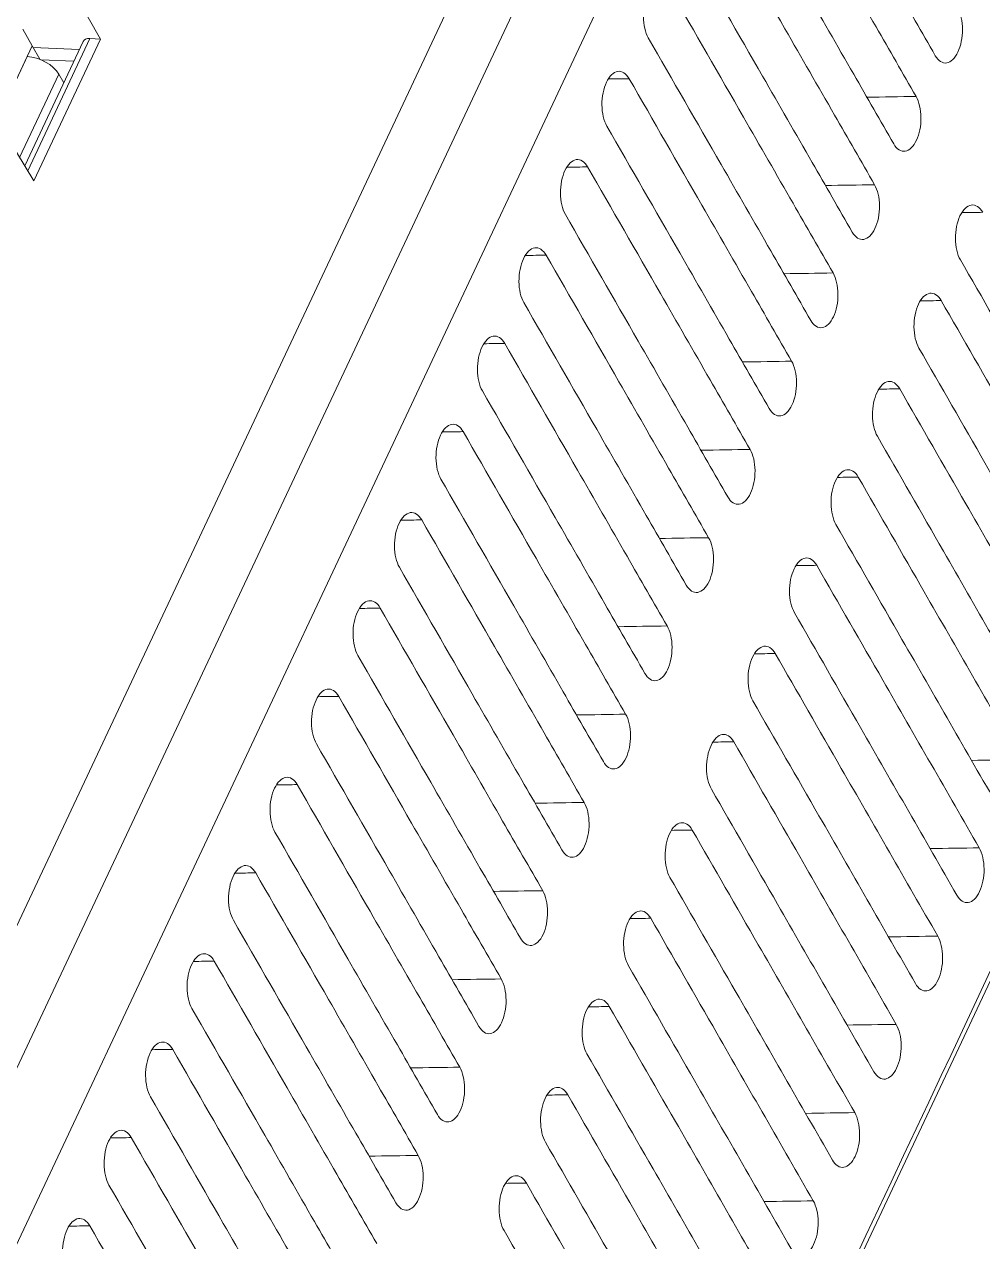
# Model space of a CAD drawing. Header units: millimetres. Extents: x -195 to 1349, y 148 to 750.
# Drawn here: x 699.24 to 729.07, y 611.24 to 649.12 of the extents above; entities that cross this region are included whole.
import ezdxf

# ---------------------------------------------------------------- set-up
doc = ezdxf.new("R2010")
doc.units = ezdxf.units.MM
doc.layers.get('0').update_dxf_attribs({"linetype": 'CONTINUOUS'})
for name, color, linetype, true_color in [('100', 7, 'CONTINUOUS', 0xffffff), ('3', 7, 'CONTINUOUS', 0xffffff), ('4', 7, 'CONTINUOUS', 0xffffff)]:
    doc.layers.add(name, color=color, linetype=linetype, true_color=true_color)

# ---------------------------------------------------------------- blocks, each defined once
blk = doc.blocks.new('gfhgfh')
at = {"layer": '100', "color": 7, "linetype": 'Continuous', "lineweight": 13}
for p, q in [((985.145, 594.333), (1115.238, 666.202)), ((1050.899, 644.062), (1051.265, 647.314)), ((1049.994, 644.212), (1048.593, 645.329)), ((1049.552, 643.967), (1048.552, 644.764)), ((1045.569, 641.117), (1045.824, 644.308)), ((1045.569, 641.117), (1050.899, 644.062)), ((1045.605, 641.566), (1050.582, 644.315)), ((1050.3, 644.381), (1045.624, 641.797)), ((1050.899, 644.062), (1050.582, 644.315))]:
    blk.add_line(p, q, dxfattribs=at)
blk.add_ellipse((1050.537, 643.943), major_axis=(0.235, -0.439), ratio=0.54958, start_param=2.234784, end_param=3.148652, dxfattribs=at)
at = {"layer": '3', "color": 7, "linetype": 'Continuous', "lineweight": 13}
for p, q in [((1048.601, 645.405), (1048.679, 646.145)), ((1048.601, 645.405), (1045.787, 643.85)), ((1048.601, 645.405), (1048.195, 645.181)), ((1048.601, 645.405), (1048.539, 644.812)), ((1045.787, 643.85), (1048.195, 645.181)), ((1048.788, 643.906), (1045.654, 642.174)), ((1048.748, 643.523), (1048.788, 643.906))]:
    blk.add_line(p, q, dxfattribs=at)
blk.add_ellipse((1048.118, 644.44), major_axis=(-0.484, 0.875), ratio=0.537992, start_param=3.798505, end_param=5.369301, dxfattribs=at)
at = {"layer": '4', "color": 7, "linetype": 'Continuous', "lineweight": 18}
for p, q in [((1115.06, 663.411), (984.91, 591.511)), ((1105.82, 654.978), (993.41, 592.878)), ((989.607, 556.589), (1102.017, 618.689))]:
    blk.add_line(p, q, dxfattribs=at)
for points, knots in [([(1078.162, 637.101), (1077.964, 635.217), (1077.767, 633.332), (1077.435, 630.165), (1077.3, 628.882), (1077.057, 626.563), (1076.949, 625.527), (1076.84, 624.491)], [0, 0, 0, 0, 0.448302, 0.448302, 0.753513, 0.753513, 1, 1, 1, 1]), ([(1076.626, 636.253), (1076.429, 634.369), (1076.231, 632.484), (1075.899, 629.317), (1075.765, 628.034), (1075.522, 625.715), (1075.413, 624.679), (1075.305, 623.643)], [0, 0, 0, 0, 0.448302, 0.448302, 0.753513, 0.753513, 1, 1, 1, 1]), ([(1074.841, 635.267), (1074.644, 633.383), (1074.446, 631.498), (1074.114, 628.331), (1073.98, 627.048), (1073.737, 624.729), (1073.628, 623.693), (1073.52, 622.657)], [0, 0, 0, 0, 0.448302, 0.448302, 0.753513, 0.753513, 1, 1, 1, 1]), ([(1073.306, 634.419), (1073.109, 632.534), (1072.911, 630.65), (1072.579, 627.483), (1072.445, 626.2), (1072.202, 623.881), (1072.093, 622.845), (1071.984, 621.808)], [0, 0, 0, 0, 0.448302, 0.448302, 0.753513, 0.753513, 1, 1, 1, 1]), ([(1069.986, 632.585), (1069.998, 632.703), (1069.987, 632.806), (1069.92, 632.974), (1069.864, 633.036), (1069.717, 633.111), (1069.624, 633.122), (1069.419, 633.093), (1069.304, 633.052), (1069.071, 632.923), (1068.952, 632.836), (1068.726, 632.627), (1068.621, 632.507), (1068.437, 632.247), (1068.361, 632.113), (1068.249, 631.846), (1068.213, 631.717), (1068.201, 631.598)], [0, 0, 0, 0, 0.125, 0.125, 0.25, 0.25, 0.375, 0.375, 0.5, 0.5, 0.625, 0.625, 0.75, 0.75, 0.875, 0.875, 1, 1, 1, 1]), ([(1071.521, 633.433), (1071.324, 631.548), (1071.126, 629.664), (1070.794, 626.497), (1070.66, 625.214), (1070.417, 622.895), (1070.308, 621.859), (1070.2, 620.822)], [0, 0, 0, 0, 0.448302, 0.448302, 0.753513, 0.753513, 1, 1, 1, 1]), ([(1069.986, 632.585), (1069.788, 630.7), (1069.591, 628.816), (1069.259, 625.648), (1069.124, 624.365), (1068.881, 622.046), (1068.773, 621.01), (1068.664, 619.974)], [0, 0, 0, 0, 0.448302, 0.448302, 0.753513, 0.753513, 1, 1, 1, 1]), ([(1066.665, 630.75), (1066.678, 630.869), (1066.667, 630.972), (1066.6, 631.139), (1066.544, 631.202), (1066.397, 631.276), (1066.304, 631.288), (1066.099, 631.259), (1065.984, 631.218), (1065.751, 631.089), (1065.632, 631.001), (1065.406, 630.792), (1065.301, 630.672), (1065.117, 630.413), (1065.041, 630.278), (1064.928, 630.012), (1064.893, 629.883), (1064.881, 629.764)], [0, 0, 0, 0, 0.125, 0.125, 0.25, 0.25, 0.375, 0.375, 0.5, 0.5, 0.625, 0.625, 0.75, 0.75, 0.875, 0.875, 1, 1, 1, 1]), ([(1068.201, 631.598), (1068.003, 629.714), (1067.806, 627.83), (1067.474, 624.662), (1067.339, 623.379), (1067.096, 621.06), (1066.988, 620.024), (1066.879, 618.988)], [0, 0, 0, 0, 0.448302, 0.448302, 0.753513, 0.753513, 1, 1, 1, 1]), ([(1066.665, 630.75), (1066.468, 628.866), (1066.27, 626.981), (1065.939, 623.814), (1065.804, 622.531), (1065.561, 620.212), (1065.452, 619.176), (1065.344, 618.14)], [0, 0, 0, 0, 0.448302, 0.448302, 0.753513, 0.753513, 1, 1, 1, 1]), ([(1063.345, 628.916), (1063.358, 629.034), (1063.346, 629.138), (1063.28, 629.305), (1063.224, 629.368), (1063.076, 629.442), (1062.984, 629.454), (1062.778, 629.425), (1062.664, 629.383), (1062.431, 629.255), (1062.311, 629.167), (1062.086, 628.958), (1061.981, 628.838), (1061.796, 628.579), (1061.72, 628.444), (1061.608, 628.177), (1061.573, 628.048), (1061.56, 627.93)], [0, 0, 0, 0, 0.125, 0.125, 0.25, 0.25, 0.375, 0.375, 0.5, 0.5, 0.625, 0.625, 0.75, 0.75, 0.875, 0.875, 1, 1, 1, 1]), ([(1064.881, 629.764), (1064.683, 627.88), (1064.486, 625.995), (1064.154, 622.828), (1064.019, 621.545), (1063.776, 619.226), (1063.668, 618.19), (1063.559, 617.154)], [0, 0, 0, 0, 0.448302, 0.448302, 0.753513, 0.753513, 1, 1, 1, 1]), ([(1063.345, 628.916), (1063.148, 627.032), (1062.95, 625.147), (1062.618, 621.98), (1062.484, 620.697), (1062.241, 618.378), (1062.132, 617.342), (1062.024, 616.306)], [0, 0, 0, 0, 0.448302, 0.448302, 0.753513, 0.753513, 1, 1, 1, 1]), ([(1061.56, 627.93), (1061.363, 626.046), (1061.165, 624.161), (1060.833, 620.994), (1060.699, 619.711), (1060.456, 617.392), (1060.347, 616.356), (1060.239, 615.32)], [0, 0, 0, 0, 0.448302, 0.448302, 0.753513, 0.753513, 1, 1, 1, 1]), ([(1060.025, 627.082), (1060.037, 627.2), (1060.026, 627.303), (1059.959, 627.471), (1059.903, 627.534), (1059.756, 627.608), (1059.664, 627.62), (1059.458, 627.59), (1059.343, 627.549), (1059.11, 627.421), (1058.991, 627.333), (1058.766, 627.124), (1058.66, 627.004), (1058.476, 626.745), (1058.4, 626.61), (1058.288, 626.343), (1058.252, 626.214), (1058.24, 626.096)], [0, 0, 0, 0, 0.125, 0.125, 0.25, 0.25, 0.375, 0.375, 0.5, 0.5, 0.625, 0.625, 0.75, 0.75, 0.875, 0.875, 1, 1, 1, 1]), ([(1060.025, 627.082), (1059.827, 625.197), (1059.63, 623.313), (1059.298, 620.146), (1059.163, 618.863), (1058.92, 616.544), (1058.812, 615.507), (1058.703, 614.471)], [0, 0, 0, 0, 0.448302, 0.448302, 0.753513, 0.753513, 1, 1, 1, 1]), ([(1058.24, 626.096), (1058.042, 624.211), (1057.845, 622.327), (1057.513, 619.159), (1057.379, 617.877), (1057.136, 615.558), (1057.027, 614.521), (1056.918, 613.485)], [0, 0, 0, 0, 0.448302, 0.448302, 0.753513, 0.753513, 1, 1, 1, 1]), ([(1056.705, 625.247), (1056.717, 625.366), (1056.706, 625.469), (1056.639, 625.637), (1056.583, 625.699), (1056.436, 625.774), (1056.343, 625.785), (1056.138, 625.756), (1056.023, 625.715), (1055.79, 625.586), (1055.671, 625.498), (1055.445, 625.29), (1055.34, 625.169), (1055.156, 624.91), (1055.08, 624.776), (1054.967, 624.509), (1054.932, 624.38), (1054.92, 624.261)], [0, 0, 0, 0, 0.125, 0.125, 0.25, 0.25, 0.375, 0.375, 0.5, 0.5, 0.625, 0.625, 0.75, 0.75, 0.875, 0.875, 1, 1, 1, 1]), ([(1056.705, 625.247), (1056.507, 623.363), (1056.31, 621.479), (1055.978, 618.311), (1055.843, 617.028), (1055.6, 614.709), (1055.492, 613.673), (1055.383, 612.637)], [0, 0, 0, 0, 0.448302, 0.448302, 0.753513, 0.753513, 1, 1, 1, 1]), ([(1076.84, 624.491), (1076.828, 624.373), (1076.839, 624.269), (1076.906, 624.102), (1076.961, 624.039), (1077.109, 623.965), (1077.201, 623.953), (1077.407, 623.982), (1077.522, 624.024), (1077.755, 624.152), (1077.874, 624.24), (1078.099, 624.449), (1078.205, 624.569), (1078.389, 624.828), (1078.465, 624.963), (1078.577, 625.23), (1078.613, 625.359), (1078.625, 625.477)], [0, 0, 0, 0, 0.125, 0.125, 0.25, 0.25, 0.375, 0.375, 0.5, 0.5, 0.625, 0.625, 0.75, 0.75, 0.875, 0.875, 1, 1, 1, 1]), ([(1054.92, 624.261), (1054.722, 622.377), (1054.525, 620.493), (1054.193, 617.325), (1054.058, 616.042), (1053.815, 613.723), (1053.707, 612.687), (1053.598, 611.651)], [0, 0, 0, 0, 0.448302, 0.448302, 0.753513, 0.753513, 1, 1, 1, 1]), ([(1053.384, 623.413), (1053.397, 623.532), (1053.386, 623.635), (1053.319, 623.802), (1053.263, 623.865), (1053.116, 623.939), (1053.023, 623.951), (1052.818, 623.922), (1052.703, 623.88), (1052.47, 623.752), (1052.35, 623.664), (1052.125, 623.455), (1052.02, 623.335), (1051.835, 623.076), (1051.76, 622.941), (1051.647, 622.675), (1051.612, 622.545), (1051.599, 622.427)], [0, 0, 0, 0, 0.125, 0.125, 0.25, 0.25, 0.375, 0.375, 0.5, 0.5, 0.625, 0.625, 0.75, 0.75, 0.875, 0.875, 1, 1, 1, 1]), ([(1073.52, 622.657), (1073.507, 622.538), (1073.518, 622.435), (1073.585, 622.268), (1073.641, 622.205), (1073.789, 622.131), (1073.881, 622.119), (1074.086, 622.148), (1074.201, 622.189), (1074.434, 622.318), (1074.554, 622.406), (1074.779, 622.615), (1074.884, 622.735), (1075.069, 622.994), (1075.144, 623.129), (1075.257, 623.395), (1075.292, 623.524), (1075.305, 623.643)], [0, 0, 0, 0, 0.125, 0.125, 0.25, 0.25, 0.375, 0.375, 0.5, 0.5, 0.625, 0.625, 0.75, 0.75, 0.875, 0.875, 1, 1, 1, 1]), ([(1053.384, 623.413), (1053.187, 621.529), (1052.989, 619.644), (1052.657, 616.477), (1052.523, 615.194), (1052.28, 612.875), (1052.171, 611.839), (1052.063, 610.803)], [0, 0, 0, 0, 0.448302, 0.448302, 0.753513, 0.753513, 1, 1, 1, 1]), ([(1051.599, 622.427), (1051.402, 620.543), (1051.204, 618.658), (1050.872, 615.491), (1050.738, 614.208), (1050.495, 611.889), (1050.386, 610.853), (1050.278, 609.817)], [0, 0, 0, 0, 0.448302, 0.448302, 0.753513, 0.753513, 1, 1, 1, 1]), ([(1050.064, 621.579), (1050.076, 621.697), (1050.065, 621.801), (1049.998, 621.968), (1049.943, 622.031), (1049.795, 622.105), (1049.703, 622.117), (1049.497, 622.087), (1049.382, 622.046), (1049.15, 621.918), (1049.03, 621.83), (1048.805, 621.621), (1048.699, 621.501), (1048.515, 621.242), (1048.439, 621.107), (1048.327, 620.84), (1048.291, 620.711), (1048.279, 620.593)], [0, 0, 0, 0, 0.125, 0.125, 0.25, 0.25, 0.375, 0.375, 0.5, 0.5, 0.625, 0.625, 0.75, 0.75, 0.875, 0.875, 1, 1, 1, 1]), ([(1070.2, 620.822), (1070.187, 620.704), (1070.198, 620.601), (1070.265, 620.433), (1070.321, 620.371), (1070.468, 620.296), (1070.561, 620.285), (1070.766, 620.314), (1070.881, 620.355), (1071.114, 620.484), (1071.233, 620.571), (1071.459, 620.78), (1071.564, 620.9), (1071.748, 621.16), (1071.824, 621.294), (1071.937, 621.561), (1071.972, 621.69), (1071.984, 621.808)], [0, 0, 0, 0, 0.125, 0.125, 0.25, 0.25, 0.375, 0.375, 0.5, 0.5, 0.625, 0.625, 0.75, 0.75, 0.875, 0.875, 1, 1, 1, 1]), ([(1050.064, 621.579), (1049.866, 619.695), (1049.669, 617.81), (1049.337, 614.643), (1049.203, 613.36), (1048.96, 611.041), (1048.851, 610.005), (1048.742, 608.969)], [0, 0, 0, 0, 0.448302, 0.448302, 0.753513, 0.753513, 1, 1, 1, 1]), ([(1048.279, 620.593), (1048.082, 618.708), (1047.884, 616.824), (1047.552, 613.657), (1047.418, 612.374), (1047.175, 610.055), (1047.066, 609.019), (1046.957, 607.982)], [0, 0, 0, 0, 0.448302, 0.448302, 0.753513, 0.753513, 1, 1, 1, 1]), ([(1046.744, 619.745), (1046.756, 619.863), (1046.745, 619.966), (1046.678, 620.134), (1046.622, 620.196), (1046.475, 620.271), (1046.382, 620.283), (1046.177, 620.253), (1046.062, 620.212), (1045.829, 620.083), (1045.71, 619.996), (1045.484, 619.787), (1045.379, 619.667), (1045.195, 619.407), (1045.119, 619.273), (1045.007, 619.006), (1044.971, 618.877), (1044.959, 618.759)], [0, 0, 0, 0, 0.125, 0.125, 0.25, 0.25, 0.375, 0.375, 0.5, 0.5, 0.625, 0.625, 0.75, 0.75, 0.875, 0.875, 1, 1, 1, 1]), ([(1066.879, 618.988), (1066.867, 618.87), (1066.878, 618.766), (1066.945, 618.599), (1067.001, 618.536), (1067.148, 618.462), (1067.241, 618.45), (1067.446, 618.48), (1067.561, 618.521), (1067.794, 618.649), (1067.913, 618.737), (1068.138, 618.946), (1068.244, 619.066), (1068.428, 619.325), (1068.504, 619.46), (1068.616, 619.727), (1068.652, 619.856), (1068.664, 619.974)], [0, 0, 0, 0, 0.125, 0.125, 0.25, 0.25, 0.375, 0.375, 0.5, 0.5, 0.625, 0.625, 0.75, 0.75, 0.875, 0.875, 1, 1, 1, 1]), ([(1046.744, 619.745), (1046.546, 617.86), (1046.349, 615.976), (1046.017, 612.808), (1045.882, 611.526), (1045.639, 609.206), (1045.531, 608.17), (1045.422, 607.134)], [0, 0, 0, 0, 0.448302, 0.448302, 0.753513, 0.753513, 1, 1, 1, 1]), ([(1074.763, 618.472), (1074.775, 618.591), (1074.764, 618.694), (1074.697, 618.861), (1074.642, 618.924), (1074.494, 618.998), (1074.402, 619.01), (1074.196, 618.981), (1074.081, 618.94), (1073.849, 618.811), (1073.729, 618.723), (1073.504, 618.514), (1073.398, 618.394), (1073.214, 618.135), (1073.138, 618), (1073.026, 617.734), (1072.99, 617.605), (1072.978, 617.486)], [0, 0, 0, 0, 0.125, 0.125, 0.25, 0.25, 0.375, 0.375, 0.5, 0.5, 0.625, 0.625, 0.75, 0.75, 0.875, 0.875, 1, 1, 1, 1]), ([(1101.883, 618.796), (1085.848, 609.938), (1069.813, 601.079), (1032.343, 580.379), (1010.908, 568.538), (989.472, 556.696)], [0, 0, 0, 0, 0.427938, 0.427938, 1, 1, 1, 1]), ([(1043.423, 617.91), (1043.436, 618.029), (1043.425, 618.132), (1043.358, 618.299), (1043.302, 618.362), (1043.155, 618.436), (1043.062, 618.448), (1042.857, 618.419), (1042.742, 618.378), (1042.509, 618.249), (1042.39, 618.161), (1042.164, 617.952), (1042.059, 617.832), (1041.875, 617.573), (1041.799, 617.438), (1041.686, 617.172), (1041.651, 617.043), (1041.638, 616.924)], [0, 0, 0, 0, 0.125, 0.125, 0.25, 0.25, 0.375, 0.375, 0.5, 0.5, 0.625, 0.625, 0.75, 0.75, 0.875, 0.875, 1, 1, 1, 1]), ([(1044.959, 618.759), (1044.761, 616.874), (1044.564, 614.99), (1044.232, 611.822), (1044.097, 610.539), (1043.854, 608.22), (1043.746, 607.184), (1043.637, 606.148)], [0, 0, 0, 0, 0.448302, 0.448302, 0.753513, 0.753513, 1, 1, 1, 1]), ([(1063.559, 617.154), (1063.547, 617.036), (1063.558, 616.932), (1063.624, 616.765), (1063.68, 616.702), (1063.828, 616.628), (1063.92, 616.616), (1064.126, 616.645), (1064.241, 616.687), (1064.473, 616.815), (1064.593, 616.903), (1064.818, 617.112), (1064.923, 617.232), (1065.108, 617.491), (1065.184, 617.626), (1065.296, 617.892), (1065.331, 618.022), (1065.344, 618.14)], [0, 0, 0, 0, 0.125, 0.125, 0.25, 0.25, 0.375, 0.375, 0.5, 0.5, 0.625, 0.625, 0.75, 0.75, 0.875, 0.875, 1, 1, 1, 1]), ([(1043.423, 617.91), (1043.226, 616.026), (1043.028, 614.142), (1042.696, 610.974), (1042.562, 609.691), (1042.319, 607.372), (1042.21, 606.336), (1042.102, 605.3)], [0, 0, 0, 0, 0.448302, 0.448302, 0.753513, 0.753513, 1, 1, 1, 1]), ([(1072.978, 617.486), (1072.799, 615.777), (1072.62, 614.068), (1072.31, 611.112), (1072.179, 609.865), (1071.918, 607.37), (1071.787, 606.123), (1071.656, 604.876)], [0, 0, 0, 0, 0.406548, 0.406548, 0.703274, 0.703274, 1, 1, 1, 1]), ([(1071.443, 616.638), (1071.455, 616.756), (1071.444, 616.86), (1071.377, 617.027), (1071.321, 617.09), (1071.174, 617.164), (1071.081, 617.176), (1070.876, 617.147), (1070.761, 617.105), (1070.528, 616.977), (1070.409, 616.889), (1070.183, 616.68), (1070.078, 616.56), (1069.894, 616.301), (1069.818, 616.166), (1069.706, 615.9), (1069.67, 615.77), (1069.658, 615.652)], [0, 0, 0, 0, 0.125, 0.125, 0.25, 0.25, 0.375, 0.375, 0.5, 0.5, 0.625, 0.625, 0.75, 0.75, 0.875, 0.875, 1, 1, 1, 1]), ([(1040.103, 616.076), (1040.115, 616.194), (1040.104, 616.298), (1040.038, 616.465), (1039.982, 616.528), (1039.834, 616.602), (1039.742, 616.614), (1039.536, 616.585), (1039.421, 616.543), (1039.189, 616.415), (1039.069, 616.327), (1038.844, 616.118), (1038.739, 615.998), (1038.554, 615.739), (1038.478, 615.604), (1038.366, 615.338), (1038.331, 615.208), (1038.318, 615.09)], [0, 0, 0, 0, 0.125, 0.125, 0.25, 0.25, 0.375, 0.375, 0.5, 0.5, 0.625, 0.625, 0.75, 0.75, 0.875, 0.875, 1, 1, 1, 1]), ([(1041.638, 616.924), (1041.441, 615.04), (1041.243, 613.155), (1040.912, 609.988), (1040.777, 608.705), (1040.534, 606.386), (1040.425, 605.35), (1040.317, 604.314)], [0, 0, 0, 0, 0.448302, 0.448302, 0.753513, 0.753513, 1, 1, 1, 1]), ([(1071.443, 616.638), (1071.264, 614.929), (1071.084, 613.22), (1070.775, 610.264), (1070.644, 609.017), (1070.382, 606.522), (1070.252, 605.275), (1070.121, 604.028)], [0, 0, 0, 0, 0.406548, 0.406548, 0.703274, 0.703274, 1, 1, 1, 1]), ([(1040.103, 616.076), (1039.906, 614.192), (1039.708, 612.307), (1039.376, 609.14), (1039.242, 607.857), (1038.999, 605.538), (1038.89, 604.502), (1038.781, 603.466)], [0, 0, 0, 0, 0.448302, 0.448302, 0.753513, 0.753513, 1, 1, 1, 1]), ([(1060.239, 615.32), (1060.226, 615.201), (1060.237, 615.098), (1060.304, 614.93), (1060.36, 614.868), (1060.507, 614.793), (1060.6, 614.782), (1060.805, 614.811), (1060.92, 614.852), (1061.153, 614.981), (1061.272, 615.069), (1061.498, 615.278), (1061.603, 615.398), (1061.787, 615.657), (1061.863, 615.792), (1061.976, 616.058), (1062.011, 616.187), (1062.024, 616.306)], [0, 0, 0, 0, 0.125, 0.125, 0.25, 0.25, 0.375, 0.375, 0.5, 0.5, 0.625, 0.625, 0.75, 0.75, 0.875, 0.875, 1, 1, 1, 1]), ([(1069.658, 615.652), (1069.479, 613.943), (1069.3, 612.234), (1068.99, 609.278), (1068.859, 608.031), (1068.598, 605.536), (1068.467, 604.289), (1068.336, 603.042)], [0, 0, 0, 0, 0.406548, 0.406548, 0.703274, 0.703274, 1, 1, 1, 1]), ([(1038.318, 615.09), (1038.121, 613.206), (1037.923, 611.321), (1037.591, 608.154), (1037.457, 606.871), (1037.214, 604.552), (1037.105, 603.516), (1036.997, 602.48)], [0, 0, 0, 0, 0.448302, 0.448302, 0.753513, 0.753513, 1, 1, 1, 1]), ([(1068.122, 614.804), (1068.135, 614.922), (1068.124, 615.025), (1068.057, 615.193), (1068.001, 615.256), (1067.854, 615.33), (1067.761, 615.342), (1067.556, 615.312), (1067.441, 615.271), (1067.208, 615.143), (1067.089, 615.055), (1066.863, 614.846), (1066.758, 614.726), (1066.574, 614.467), (1066.498, 614.332), (1066.385, 614.065), (1066.35, 613.936), (1066.337, 613.818)], [0, 0, 0, 0, 0.125, 0.125, 0.25, 0.25, 0.375, 0.375, 0.5, 0.5, 0.625, 0.625, 0.75, 0.75, 0.875, 0.875, 1, 1, 1, 1]), ([(1036.783, 614.242), (1036.795, 614.36), (1036.784, 614.463), (1036.717, 614.631), (1036.661, 614.694), (1036.514, 614.768), (1036.421, 614.78), (1036.216, 614.75), (1036.101, 614.709), (1035.868, 614.581), (1035.749, 614.493), (1035.524, 614.284), (1035.418, 614.164), (1035.234, 613.905), (1035.158, 613.77), (1035.046, 613.503), (1035.01, 613.374), (1034.998, 613.256)], [0, 0, 0, 0, 0.125, 0.125, 0.25, 0.25, 0.375, 0.375, 0.5, 0.5, 0.625, 0.625, 0.75, 0.75, 0.875, 0.875, 1, 1, 1, 1]), ([(1068.122, 614.804), (1067.943, 613.095), (1067.764, 611.386), (1067.454, 608.43), (1067.324, 607.183), (1067.062, 604.688), (1066.931, 603.441), (1066.801, 602.193)], [0, 0, 0, 0, 0.406548, 0.406548, 0.703274, 0.703274, 1, 1, 1, 1]), ([(1036.783, 614.242), (1036.585, 612.357), (1036.388, 610.473), (1036.056, 607.306), (1035.921, 606.023), (1035.678, 603.704), (1035.57, 602.668), (1035.461, 601.631)], [0, 0, 0, 0, 0.448302, 0.448302, 0.753513, 0.753513, 1, 1, 1, 1]), ([(1056.918, 613.485), (1056.906, 613.367), (1056.917, 613.264), (1056.984, 613.096), (1057.04, 613.033), (1057.187, 612.959), (1057.28, 612.947), (1057.485, 612.977), (1057.6, 613.018), (1057.833, 613.147), (1057.952, 613.234), (1058.178, 613.443), (1058.283, 613.563), (1058.467, 613.822), (1058.543, 613.957), (1058.655, 614.224), (1058.691, 614.353), (1058.703, 614.471)], [0, 0, 0, 0, 0.125, 0.125, 0.25, 0.25, 0.375, 0.375, 0.5, 0.5, 0.625, 0.625, 0.75, 0.75, 0.875, 0.875, 1, 1, 1, 1]), ([(1066.337, 613.818), (1066.158, 612.109), (1065.979, 610.4), (1065.669, 607.444), (1065.539, 606.196), (1065.277, 603.702), (1065.147, 602.455), (1065.016, 601.207)], [0, 0, 0, 0, 0.406548, 0.406548, 0.703274, 0.703274, 1, 1, 1, 1]), ([(1034.998, 613.256), (1034.8, 611.371), (1034.603, 609.487), (1034.271, 606.32), (1034.136, 605.037), (1033.893, 602.718), (1033.785, 601.681), (1033.676, 600.645)], [0, 0, 0, 0, 0.448302, 0.448302, 0.753513, 0.753513, 1, 1, 1, 1]), ([(1064.802, 612.97), (1064.814, 613.088), (1064.803, 613.191), (1064.737, 613.359), (1064.681, 613.421), (1064.533, 613.496), (1064.441, 613.507), (1064.235, 613.478), (1064.12, 613.437), (1063.888, 613.308), (1063.768, 613.221), (1063.543, 613.012), (1063.437, 612.892), (1063.253, 612.632), (1063.177, 612.498), (1063.065, 612.231), (1063.029, 612.102), (1063.017, 611.983)], [0, 0, 0, 0, 0.125, 0.125, 0.25, 0.25, 0.375, 0.375, 0.5, 0.5, 0.625, 0.625, 0.75, 0.75, 0.875, 0.875, 1, 1, 1, 1]), ([(1033.462, 612.408), (1033.475, 612.526), (1033.464, 612.629), (1033.397, 612.797), (1033.341, 612.859), (1033.194, 612.934), (1033.101, 612.945), (1032.896, 612.916), (1032.781, 612.875), (1032.548, 612.746), (1032.429, 612.659), (1032.203, 612.45), (1032.098, 612.33), (1031.914, 612.07), (1031.838, 611.936), (1031.725, 611.669), (1031.69, 611.54), (1031.678, 611.421)], [0, 0, 0, 0, 0.125, 0.125, 0.25, 0.25, 0.375, 0.375, 0.5, 0.5, 0.625, 0.625, 0.75, 0.75, 0.875, 0.875, 1, 1, 1, 1]), ([(1064.802, 612.97), (1064.623, 611.261), (1064.444, 609.552), (1064.134, 606.596), (1064.003, 605.348), (1063.742, 602.854), (1063.611, 601.606), (1063.48, 600.359)], [0, 0, 0, 0, 0.406548, 0.406548, 0.703274, 0.703274, 1, 1, 1, 1]), ([(1033.462, 612.408), (1033.265, 610.523), (1033.067, 608.639), (1032.736, 605.471), (1032.601, 604.188), (1032.358, 601.869), (1032.249, 600.833), (1032.141, 599.797)], [0, 0, 0, 0, 0.448302, 0.448302, 0.753513, 0.753513, 1, 1, 1, 1]), ([(1053.598, 611.651), (1053.586, 611.533), (1053.597, 611.429), (1053.664, 611.262), (1053.719, 611.199), (1053.867, 611.125), (1053.959, 611.113), (1054.165, 611.142), (1054.28, 611.184), (1054.512, 611.312), (1054.632, 611.4), (1054.857, 611.609), (1054.963, 611.729), (1055.147, 611.988), (1055.223, 612.123), (1055.335, 612.39), (1055.371, 612.519), (1055.383, 612.637)], [0, 0, 0, 0, 0.125, 0.125, 0.25, 0.25, 0.375, 0.375, 0.5, 0.5, 0.625, 0.625, 0.75, 0.75, 0.875, 0.875, 1, 1, 1, 1]), ([(1063.017, 611.983), (1062.838, 610.275), (1062.659, 608.566), (1062.349, 605.609), (1062.218, 604.362), (1061.957, 601.868), (1061.826, 600.62), (1061.696, 599.373)], [0, 0, 0, 0, 0.406548, 0.406548, 0.703274, 0.703274, 1, 1, 1, 1]), ([(1031.678, 611.421), (1031.48, 609.537), (1031.283, 607.653), (1030.951, 604.485), (1030.816, 603.202), (1030.573, 600.883), (1030.465, 599.847), (1030.356, 598.811)], [0, 0, 0, 0, 0.448302, 0.448302, 0.753513, 0.753513, 1, 1, 1, 1]), ([(1061.482, 611.135), (1061.494, 611.254), (1061.483, 611.357), (1061.416, 611.524), (1061.36, 611.587), (1061.213, 611.661), (1061.12, 611.673), (1060.915, 611.644), (1060.8, 611.603), (1060.567, 611.474), (1060.448, 611.386), (1060.222, 611.177), (1060.117, 611.057), (1059.933, 610.798), (1059.857, 610.663), (1059.745, 610.397), (1059.709, 610.268), (1059.697, 610.149)], [0, 0, 0, 0, 0.125, 0.125, 0.25, 0.25, 0.375, 0.375, 0.5, 0.5, 0.625, 0.625, 0.75, 0.75, 0.875, 0.875, 1, 1, 1, 1]), ([(1030.142, 610.573), (1030.155, 610.692), (1030.144, 610.795), (1030.077, 610.962), (1030.021, 611.025), (1029.873, 611.099), (1029.781, 611.111), (1029.576, 611.082), (1029.461, 611.041), (1029.228, 610.912), (1029.108, 610.824), (1028.883, 610.615), (1028.778, 610.495), (1028.593, 610.236), (1028.518, 610.101), (1028.405, 609.835), (1028.37, 609.706), (1028.357, 609.587)], [0, 0, 0, 0, 0.125, 0.125, 0.25, 0.25, 0.375, 0.375, 0.5, 0.5, 0.625, 0.625, 0.75, 0.75, 0.875, 0.875, 1, 1, 1, 1]), ([(1061.482, 611.135), (1061.303, 609.426), (1061.124, 607.717), (1060.814, 604.761), (1060.683, 603.514), (1060.422, 601.019), (1060.291, 599.772), (1060.16, 598.525)], [0, 0, 0, 0, 0.406548, 0.406548, 0.703274, 0.703274, 1, 1, 1, 1]), ([(1030.142, 610.573), (1029.945, 608.689), (1029.747, 606.804), (1029.415, 603.637), (1029.281, 602.354), (1029.038, 600.035), (1028.929, 598.999), (1028.821, 597.963)], [0, 0, 0, 0, 0.448302, 0.448302, 0.753513, 0.753513, 1, 1, 1, 1]), ([(1050.278, 609.817), (1050.265, 609.698), (1050.276, 609.595), (1050.343, 609.428), (1050.399, 609.365), (1050.546, 609.291), (1050.639, 609.279), (1050.844, 609.308), (1050.959, 609.35), (1051.192, 609.478), (1051.312, 609.566), (1051.537, 609.775), (1051.642, 609.895), (1051.827, 610.154), (1051.902, 610.289), (1052.015, 610.555), (1052.05, 610.684), (1052.063, 610.803)], [0, 0, 0, 0, 0.125, 0.125, 0.25, 0.25, 0.375, 0.375, 0.5, 0.5, 0.625, 0.625, 0.75, 0.75, 0.875, 0.875, 1, 1, 1, 1]), ([(1059.697, 610.149), (1059.518, 608.44), (1059.339, 606.731), (1059.029, 603.775), (1058.898, 602.528), (1058.637, 600.033), (1058.506, 598.786), (1058.375, 597.539)], [0, 0, 0, 0, 0.406548, 0.406548, 0.703274, 0.703274, 1, 1, 1, 1]), ([(1028.357, 609.587), (1028.16, 607.703), (1027.962, 605.818), (1027.63, 602.651), (1027.496, 601.368), (1027.253, 599.049), (1027.144, 598.013), (1027.036, 596.977)], [0, 0, 0, 0, 0.448302, 0.448302, 0.753513, 0.753513, 1, 1, 1, 1]), ([(1058.161, 609.301), (1058.174, 609.419), (1058.163, 609.523), (1058.096, 609.69), (1058.04, 609.753), (1057.893, 609.827), (1057.8, 609.839), (1057.595, 609.81), (1057.48, 609.768), (1057.247, 609.64), (1057.128, 609.552), (1056.902, 609.343), (1056.797, 609.223), (1056.613, 608.964), (1056.537, 608.829), (1056.424, 608.562), (1056.389, 608.433), (1056.376, 608.315)], [0, 0, 0, 0, 0.125, 0.125, 0.25, 0.25, 0.375, 0.375, 0.5, 0.5, 0.625, 0.625, 0.75, 0.75, 0.875, 0.875, 1, 1, 1, 1]), ([(1026.822, 608.739), (1026.834, 608.857), (1026.823, 608.961), (1026.756, 609.128), (1026.701, 609.191), (1026.553, 609.265), (1026.461, 609.277), (1026.255, 609.248), (1026.14, 609.206), (1025.907, 609.078), (1025.788, 608.99), (1025.563, 608.781), (1025.457, 608.661), (1025.273, 608.402), (1025.197, 608.267), (1025.085, 608), (1025.049, 607.871), (1025.037, 607.753)], [0, 0, 0, 0, 0.125, 0.125, 0.25, 0.25, 0.375, 0.375, 0.5, 0.5, 0.625, 0.625, 0.75, 0.75, 0.875, 0.875, 1, 1, 1, 1]), ([(1046.957, 607.982), (1046.945, 607.864), (1046.956, 607.761), (1047.023, 607.593), (1047.079, 607.531), (1047.226, 607.456), (1047.319, 607.445), (1047.524, 607.474), (1047.639, 607.515), (1047.872, 607.644), (1047.991, 607.731), (1048.217, 607.94), (1048.322, 608.06), (1048.506, 608.32), (1048.582, 608.454), (1048.695, 608.721), (1048.73, 608.85), (1048.742, 608.969)], [0, 0, 0, 0, 0.125, 0.125, 0.25, 0.25, 0.375, 0.375, 0.5, 0.5, 0.625, 0.625, 0.75, 0.75, 0.875, 0.875, 1, 1, 1, 1]), ([(1058.161, 609.301), (1057.982, 607.592), (1057.803, 605.883), (1057.493, 602.927), (1057.363, 601.68), (1057.101, 599.185), (1056.971, 597.938), (1056.84, 596.691)], [0, 0, 0, 0, 0.406548, 0.406548, 0.703274, 0.703274, 1, 1, 1, 1]), ([(1026.822, 608.739), (1026.624, 606.855), (1026.427, 604.97), (1026.095, 601.803), (1025.961, 600.52), (1025.717, 598.201), (1025.609, 597.165), (1025.5, 596.129)], [0, 0, 0, 0, 0.448302, 0.448302, 0.753513, 0.753513, 1, 1, 1, 1]), ([(1054.841, 607.467), (1054.854, 607.585), (1054.842, 607.688), (1054.776, 607.856), (1054.72, 607.919), (1054.572, 607.993), (1054.48, 608.005), (1054.274, 607.975), (1054.16, 607.934), (1053.927, 607.806), (1053.807, 607.718), (1053.582, 607.509), (1053.477, 607.389), (1053.292, 607.13), (1053.216, 606.995), (1053.104, 606.728), (1053.069, 606.599), (1053.056, 606.481)], [0, 0, 0, 0, 0.125, 0.125, 0.25, 0.25, 0.375, 0.375, 0.5, 0.5, 0.625, 0.625, 0.75, 0.75, 0.875, 0.875, 1, 1, 1, 1]), ([(1056.376, 608.315), (1056.197, 606.606), (1056.018, 604.897), (1055.709, 601.941), (1055.578, 600.694), (1055.316, 598.199), (1055.186, 596.952), (1055.055, 595.705)], [0, 0, 0, 0, 0.406548, 0.406548, 0.703274, 0.703274, 1, 1, 1, 1]), ([(1025.037, 607.753), (1024.839, 605.869), (1024.642, 603.984), (1024.31, 600.817), (1024.176, 599.534), (1023.933, 597.215), (1023.824, 596.179), (1023.715, 595.143)], [0, 0, 0, 0, 0.448302, 0.448302, 0.753513, 0.753513, 1, 1, 1, 1]), ([(1023.502, 606.905), (1023.514, 607.023), (1023.503, 607.126), (1023.436, 607.294), (1023.38, 607.357), (1023.233, 607.431), (1023.14, 607.443), (1022.935, 607.413), (1022.82, 607.372), (1022.587, 607.244), (1022.468, 607.156), (1022.242, 606.947), (1022.137, 606.827), (1021.953, 606.568), (1021.877, 606.433), (1021.764, 606.166), (1021.729, 606.037), (1021.717, 605.919)], [0, 0, 0, 0, 0.125, 0.125, 0.25, 0.25, 0.375, 0.375, 0.5, 0.5, 0.625, 0.625, 0.75, 0.75, 0.875, 0.875, 1, 1, 1, 1]), ([(1043.637, 606.148), (1043.625, 606.03), (1043.636, 605.927), (1043.703, 605.759), (1043.759, 605.696), (1043.906, 605.622), (1043.998, 605.61), (1044.204, 605.64), (1044.319, 605.681), (1044.552, 605.809), (1044.671, 605.897), (1044.896, 606.106), (1045.002, 606.226), (1045.186, 606.485), (1045.262, 606.62), (1045.374, 606.887), (1045.41, 607.016), (1045.422, 607.134)], [0, 0, 0, 0, 0.125, 0.125, 0.25, 0.25, 0.375, 0.375, 0.5, 0.5, 0.625, 0.625, 0.75, 0.75, 0.875, 0.875, 1, 1, 1, 1]), ([(1054.841, 607.467), (1054.662, 605.758), (1054.483, 604.049), (1054.173, 601.093), (1054.042, 599.845), (1053.781, 597.351), (1053.65, 596.104), (1053.52, 594.856)], [0, 0, 0, 0, 0.406548, 0.406548, 0.703274, 0.703274, 1, 1, 1, 1]), ([(1023.502, 606.905), (1023.304, 605.02), (1023.107, 603.136), (1022.775, 599.969), (1022.64, 598.686), (1022.397, 596.367), (1022.289, 595.33), (1022.18, 594.294)], [0, 0, 0, 0, 0.448302, 0.448302, 0.753513, 0.753513, 1, 1, 1, 1]), ([(1051.521, 605.632), (1051.533, 605.751), (1051.522, 605.854), (1051.455, 606.022), (1051.399, 606.084), (1051.252, 606.159), (1051.16, 606.17), (1050.954, 606.141), (1050.839, 606.1), (1050.606, 605.971), (1050.487, 605.883), (1050.262, 605.674), (1050.156, 605.554), (1049.972, 605.295), (1049.896, 605.16), (1049.784, 604.894), (1049.748, 604.765), (1049.736, 604.646)], [0, 0, 0, 0, 0.125, 0.125, 0.25, 0.25, 0.375, 0.375, 0.5, 0.5, 0.625, 0.625, 0.75, 0.75, 0.875, 0.875, 1, 1, 1, 1]), ([(1053.056, 606.481), (1052.877, 604.772), (1052.698, 603.063), (1052.388, 600.107), (1052.258, 598.859), (1051.996, 596.365), (1051.865, 595.118), (1051.735, 593.87)], [0, 0, 0, 0, 0.406548, 0.406548, 0.703274, 0.703274, 1, 1, 1, 1]), ([(1051.521, 605.632), (1051.342, 603.924), (1051.163, 602.215), (1050.853, 599.258), (1050.722, 598.011), (1050.461, 595.517), (1050.33, 594.269), (1050.199, 593.022)], [0, 0, 0, 0, 0.406548, 0.406548, 0.703274, 0.703274, 1, 1, 1, 1]), ([(1040.317, 604.314), (1040.304, 604.196), (1040.316, 604.092), (1040.382, 603.925), (1040.438, 603.862), (1040.586, 603.788), (1040.678, 603.776), (1040.884, 603.805), (1040.998, 603.847), (1041.231, 603.975), (1041.351, 604.063), (1041.576, 604.272), (1041.681, 604.392), (1041.866, 604.651), (1041.942, 604.786), (1042.054, 605.053), (1042.089, 605.182), (1042.102, 605.3)], [0, 0, 0, 0, 0.125, 0.125, 0.25, 0.25, 0.375, 0.375, 0.5, 0.5, 0.625, 0.625, 0.75, 0.75, 0.875, 0.875, 1, 1, 1, 1]), ([(1048.201, 603.798), (1048.213, 603.917), (1048.202, 604.02), (1048.135, 604.187), (1048.079, 604.25), (1047.932, 604.324), (1047.839, 604.336), (1047.634, 604.307), (1047.519, 604.265), (1047.286, 604.137), (1047.167, 604.049), (1046.941, 603.84), (1046.836, 603.72), (1046.652, 603.461), (1046.576, 603.326), (1046.463, 603.06), (1046.428, 602.93), (1046.416, 602.812)], [0, 0, 0, 0, 0.125, 0.125, 0.25, 0.25, 0.375, 0.375, 0.5, 0.5, 0.625, 0.625, 0.75, 0.75, 0.875, 0.875, 1, 1, 1, 1]), ([(1049.736, 604.646), (1049.557, 602.937), (1049.378, 601.229), (1049.068, 598.272), (1048.937, 597.025), (1048.676, 594.531), (1048.545, 593.283), (1048.414, 592.036)], [0, 0, 0, 0, 0.406548, 0.406548, 0.703274, 0.703274, 1, 1, 1, 1]), ([(1048.201, 603.798), (1048.021, 602.089), (1047.842, 600.38), (1047.533, 597.424), (1047.402, 596.177), (1047.14, 593.682), (1047.01, 592.435), (1046.879, 591.188)], [0, 0, 0, 0, 0.406548, 0.406548, 0.703274, 0.703274, 1, 1, 1, 1]), ([(1036.997, 602.48), (1036.984, 602.361), (1036.995, 602.258), (1037.062, 602.091), (1037.118, 602.028), (1037.265, 601.954), (1037.358, 601.942), (1037.563, 601.971), (1037.678, 602.012), (1037.911, 602.141), (1038.03, 602.229), (1038.256, 602.438), (1038.361, 602.558), (1038.545, 602.817), (1038.621, 602.952), (1038.734, 603.218), (1038.769, 603.347), (1038.781, 603.466)], [0, 0, 0, 0, 0.125, 0.125, 0.25, 0.25, 0.375, 0.375, 0.5, 0.5, 0.625, 0.625, 0.75, 0.75, 0.875, 0.875, 1, 1, 1, 1]), ([(1046.416, 602.812), (1046.237, 601.103), (1046.057, 599.394), (1045.748, 596.438), (1045.617, 595.191), (1045.355, 592.696), (1045.225, 591.449), (1045.094, 590.202)], [0, 0, 0, 0, 0.406548, 0.406548, 0.703274, 0.703274, 1, 1, 1, 1]), ([(1044.88, 601.964), (1044.893, 602.082), (1044.882, 602.186), (1044.815, 602.353), (1044.759, 602.416), (1044.612, 602.49), (1044.519, 602.502), (1044.314, 602.472), (1044.199, 602.431), (1043.966, 602.303), (1043.846, 602.215), (1043.621, 602.006), (1043.516, 601.886), (1043.331, 601.627), (1043.256, 601.492), (1043.143, 601.225), (1043.108, 601.096), (1043.095, 600.978)], [0, 0, 0, 0, 0.125, 0.125, 0.25, 0.25, 0.375, 0.375, 0.5, 0.5, 0.625, 0.625, 0.75, 0.75, 0.875, 0.875, 1, 1, 1, 1]), ([(1044.88, 601.964), (1044.701, 600.255), (1044.522, 598.546), (1044.212, 595.59), (1044.082, 594.343), (1043.82, 591.848), (1043.689, 590.601), (1043.559, 589.354)], [0, 0, 0, 0, 0.406548, 0.406548, 0.703274, 0.703274, 1, 1, 1, 1]), ([(1033.676, 600.645), (1033.664, 600.527), (1033.675, 600.424), (1033.742, 600.256), (1033.798, 600.194), (1033.945, 600.119), (1034.038, 600.108), (1034.243, 600.137), (1034.358, 600.178), (1034.591, 600.307), (1034.71, 600.394), (1034.936, 600.603), (1035.041, 600.723), (1035.225, 600.983), (1035.301, 601.117), (1035.413, 601.384), (1035.449, 601.513), (1035.461, 601.631)], [0, 0, 0, 0, 0.125, 0.125, 0.25, 0.25, 0.375, 0.375, 0.5, 0.5, 0.625, 0.625, 0.75, 0.75, 0.875, 0.875, 1, 1, 1, 1]), ([(1043.095, 600.978), (1042.916, 599.269), (1042.737, 597.56), (1042.427, 594.604), (1042.297, 593.357), (1042.035, 590.862), (1041.904, 589.615), (1041.774, 588.367)], [0, 0, 0, 0, 0.406548, 0.406548, 0.703274, 0.703274, 1, 1, 1, 1]), ([(1041.56, 600.13), (1041.572, 600.248), (1041.561, 600.351), (1041.494, 600.519), (1041.439, 600.581), (1041.291, 600.656), (1041.199, 600.667), (1040.993, 600.638), (1040.878, 600.597), (1040.646, 600.468), (1040.526, 600.381), (1040.301, 600.172), (1040.195, 600.052), (1040.011, 599.792), (1039.935, 599.658), (1039.823, 599.391), (1039.787, 599.262), (1039.775, 599.144)], [0, 0, 0, 0, 0.125, 0.125, 0.25, 0.25, 0.375, 0.375, 0.5, 0.5, 0.625, 0.625, 0.75, 0.75, 0.875, 0.875, 1, 1, 1, 1]), ([(1041.56, 600.13), (1041.381, 598.421), (1041.202, 596.712), (1040.892, 593.756), (1040.761, 592.508), (1040.5, 590.014), (1040.369, 588.767), (1040.238, 587.519)], [0, 0, 0, 0, 0.406548, 0.406548, 0.703274, 0.703274, 1, 1, 1, 1]), ([(1039.775, 599.144), (1039.596, 597.435), (1039.417, 595.726), (1039.107, 592.77), (1038.976, 591.522), (1038.715, 589.028), (1038.584, 587.78), (1038.453, 586.533)], [0, 0, 0, 0, 0.406548, 0.406548, 0.703274, 0.703274, 1, 1, 1, 1]), ([(1038.24, 598.295), (1038.252, 598.414), (1038.241, 598.517), (1038.174, 598.684), (1038.118, 598.747), (1037.971, 598.821), (1037.878, 598.833), (1037.673, 598.804), (1037.558, 598.763), (1037.325, 598.634), (1037.206, 598.546), (1036.98, 598.337), (1036.875, 598.217), (1036.691, 597.958), (1036.615, 597.823), (1036.503, 597.557), (1036.467, 597.428), (1036.455, 597.309)], [0, 0, 0, 0, 0.125, 0.125, 0.25, 0.25, 0.375, 0.375, 0.5, 0.5, 0.625, 0.625, 0.75, 0.75, 0.875, 0.875, 1, 1, 1, 1]), ([(1058.375, 597.539), (1058.363, 597.421), (1058.374, 597.317), (1058.441, 597.15), (1058.497, 597.087), (1058.644, 597.013), (1058.737, 597.001), (1058.942, 597.03), (1059.057, 597.072), (1059.29, 597.2), (1059.409, 597.288), (1059.634, 597.497), (1059.74, 597.617), (1059.924, 597.876), (1060, 598.011), (1060.112, 598.277), (1060.148, 598.407), (1060.16, 598.525)], [0, 0, 0, 0, 0.125, 0.125, 0.25, 0.25, 0.375, 0.375, 0.5, 0.5, 0.625, 0.625, 0.75, 0.75, 0.875, 0.875, 1, 1, 1, 1]), ([(1038.24, 598.295), (1038.061, 596.586), (1037.881, 594.878), (1037.572, 591.921), (1037.441, 590.674), (1037.18, 588.18), (1037.049, 586.932), (1036.918, 585.685)], [0, 0, 0, 0, 0.406548, 0.406548, 0.703274, 0.703274, 1, 1, 1, 1]), ([(1036.455, 597.309), (1036.276, 595.6), (1036.097, 593.891), (1035.787, 590.935), (1035.656, 589.688), (1035.395, 587.193), (1035.264, 585.946), (1035.133, 584.699)], [0, 0, 0, 0, 0.406548, 0.406548, 0.703274, 0.703274, 1, 1, 1, 1]), ([(1055.055, 595.705), (1055.043, 595.586), (1055.054, 595.483), (1055.12, 595.315), (1055.176, 595.253), (1055.324, 595.178), (1055.416, 595.167), (1055.622, 595.196), (1055.737, 595.237), (1055.969, 595.366), (1056.089, 595.454), (1056.314, 595.663), (1056.419, 595.783), (1056.604, 596.042), (1056.68, 596.177), (1056.792, 596.443), (1056.827, 596.572), (1056.84, 596.691)], [0, 0, 0, 0, 0.125, 0.125, 0.25, 0.25, 0.375, 0.375, 0.5, 0.5, 0.625, 0.625, 0.75, 0.75, 0.875, 0.875, 1, 1, 1, 1]), ([(1051.735, 593.87), (1051.722, 593.752), (1051.733, 593.649), (1051.8, 593.481), (1051.856, 593.418), (1052.003, 593.344), (1052.096, 593.332), (1052.301, 593.362), (1052.416, 593.403), (1052.649, 593.532), (1052.768, 593.619), (1052.994, 593.828), (1053.099, 593.948), (1053.283, 594.207), (1053.359, 594.342), (1053.472, 594.609), (1053.507, 594.738), (1053.52, 594.856)], [0, 0, 0, 0, 0.125, 0.125, 0.25, 0.25, 0.375, 0.375, 0.5, 0.5, 0.625, 0.625, 0.75, 0.75, 0.875, 0.875, 1, 1, 1, 1]), ([(1048.414, 592.036), (1048.402, 591.918), (1048.413, 591.814), (1048.48, 591.647), (1048.536, 591.584), (1048.683, 591.51), (1048.776, 591.498), (1048.981, 591.527), (1049.096, 591.569), (1049.329, 591.697), (1049.448, 591.785), (1049.674, 591.994), (1049.779, 592.114), (1049.963, 592.373), (1050.039, 592.508), (1050.151, 592.775), (1050.187, 592.904), (1050.199, 593.022)], [0, 0, 0, 0, 0.125, 0.125, 0.25, 0.25, 0.375, 0.375, 0.5, 0.5, 0.625, 0.625, 0.75, 0.75, 0.875, 0.875, 1, 1, 1, 1]), ([(1045.094, 590.202), (1045.082, 590.083), (1045.093, 589.98), (1045.16, 589.813), (1045.215, 589.75), (1045.363, 589.676), (1045.455, 589.664), (1045.661, 589.693), (1045.776, 589.735), (1046.008, 589.863), (1046.128, 589.951), (1046.353, 590.16), (1046.459, 590.28), (1046.643, 590.539), (1046.719, 590.674), (1046.831, 590.94), (1046.867, 591.069), (1046.879, 591.188)], [0, 0, 0, 0, 0.125, 0.125, 0.25, 0.25, 0.375, 0.375, 0.5, 0.5, 0.625, 0.625, 0.75, 0.75, 0.875, 0.875, 1, 1, 1, 1])]:
    blk.add_open_spline(points, degree=3, knots=knots, dxfattribs=at)
at = {"layer": '4', "color": 7, "linetype": 'Continuous', "lineweight": 13}
for points in [[(1066.665, 630.75), (1066.446, 630.904), (1066.226, 631.058), (1066.006, 631.212)], [(1063.345, 628.916), (1063.125, 629.07), (1062.906, 629.224), (1062.686, 629.378)], [(1060.025, 627.082), (1059.805, 627.236), (1059.585, 627.39), (1059.366, 627.544)], [(1056.705, 625.247), (1056.485, 625.401), (1056.265, 625.555), (1056.045, 625.709)], [(1073.738, 624.74), (1074.26, 624.374), (1074.783, 624.009), (1075.305, 623.643)], [(1053.384, 623.413), (1053.164, 623.567), (1052.945, 623.721), (1052.725, 623.875)], [(1070.418, 622.906), (1070.94, 622.54), (1071.462, 622.174), (1071.984, 621.808)], [(1050.064, 621.579), (1049.844, 621.733), (1049.624, 621.887), (1049.405, 622.041)], [(1067.098, 621.071), (1067.62, 620.706), (1068.142, 620.34), (1068.664, 619.974)], [(1046.744, 619.745), (1046.524, 619.899), (1046.304, 620.053), (1046.084, 620.206)], [(1063.777, 619.237), (1064.299, 618.871), (1064.822, 618.506), (1065.344, 618.14)], [(1074.763, 618.472), (1074.543, 618.626), (1074.323, 618.78), (1074.104, 618.934)], [(1043.423, 617.91), (1043.204, 618.064), (1042.984, 618.218), (1042.764, 618.372)], [(1060.457, 617.403), (1060.979, 617.037), (1061.501, 616.671), (1062.024, 616.306)], [(1071.443, 616.638), (1071.223, 616.792), (1071.003, 616.946), (1070.783, 617.1)], [(1040.103, 616.076), (1039.883, 616.23), (1039.664, 616.384), (1039.444, 616.538)], [(1057.137, 615.569), (1057.659, 615.203), (1058.181, 614.837), (1058.703, 614.471)], [(1068.122, 614.804), (1067.903, 614.958), (1067.683, 615.112), (1067.463, 615.266)], [(1036.783, 614.242), (1036.563, 614.396), (1036.343, 614.55), (1036.123, 614.704)], [(1053.816, 613.734), (1054.339, 613.369), (1054.861, 613.003), (1055.383, 612.637)], [(1064.802, 612.97), (1064.582, 613.123), (1064.363, 613.277), (1064.143, 613.431)], [(1033.462, 612.408), (1033.243, 612.561), (1033.023, 612.715), (1032.803, 612.869)], [(1050.496, 611.9), (1051.018, 611.534), (1051.54, 611.169), (1052.063, 610.803)], [(1061.482, 611.135), (1061.262, 611.289), (1061.042, 611.443), (1060.822, 611.597)], [(1030.142, 610.573), (1029.922, 610.727), (1029.703, 610.881), (1029.483, 611.035)], [(1047.176, 610.066), (1047.698, 609.7), (1048.22, 609.334), (1048.742, 608.969)], [(1058.161, 609.301), (1057.942, 609.455), (1057.722, 609.609), (1057.502, 609.763)], [(1026.822, 608.739), (1026.602, 608.893), (1026.382, 609.047), (1026.163, 609.201)], [(1043.856, 608.232), (1044.378, 607.866), (1044.9, 607.5), (1045.422, 607.134)], [(1054.841, 607.467), (1054.621, 607.621), (1054.402, 607.775), (1054.182, 607.929)], [(1023.502, 606.905), (1023.282, 607.059), (1023.062, 607.213), (1022.842, 607.367)], [(1040.535, 606.397), (1041.057, 606.032), (1041.58, 605.666), (1042.102, 605.3)], [(1051.521, 605.632), (1051.301, 605.786), (1051.081, 605.94), (1050.862, 606.094)], [(1037.215, 604.563), (1037.737, 604.197), (1038.259, 603.832), (1038.781, 603.466)], [(1048.201, 603.798), (1047.981, 603.952), (1047.761, 604.106), (1047.541, 604.26)], [(1033.895, 602.729), (1034.417, 602.363), (1034.939, 601.997), (1035.461, 601.631)], [(1044.88, 601.964), (1044.66, 602.118), (1044.441, 602.272), (1044.221, 602.426)], [(1061.914, 601.456), (1062.436, 601.091), (1062.958, 600.725), (1063.48, 600.359)], [(1041.56, 600.13), (1041.34, 600.284), (1041.12, 600.437), (1040.901, 600.591)], [(1058.594, 599.622), (1059.116, 599.256), (1059.638, 598.891), (1060.16, 598.525)], [(1038.24, 598.295), (1038.02, 598.449), (1037.8, 598.603), (1037.58, 598.757)], [(1055.273, 597.788), (1055.795, 597.422), (1056.318, 597.056), (1056.84, 596.691)], [(1051.953, 595.954), (1052.475, 595.588), (1052.997, 595.222), (1053.52, 594.856)], [(1048.633, 594.119), (1049.155, 593.754), (1049.677, 593.388), (1050.199, 593.022)], [(1045.312, 592.285), (1045.835, 591.919), (1046.357, 591.554), (1046.879, 591.188)]]:
    blk.add_open_spline(points, degree=3, dxfattribs=at)

msp = doc.modelspace()

# ---------------------------------------------------------------- block references
at = {"lineweight": 18, "xscale": 0.8, "yscale": 0.8, "zscale": 0.8, "rotation": 35.89275557312439}
msp.add_blockref('gfhgfh', (322.601, -261.639), dxfattribs=at)

doc.saveas('drawing.dxf')
